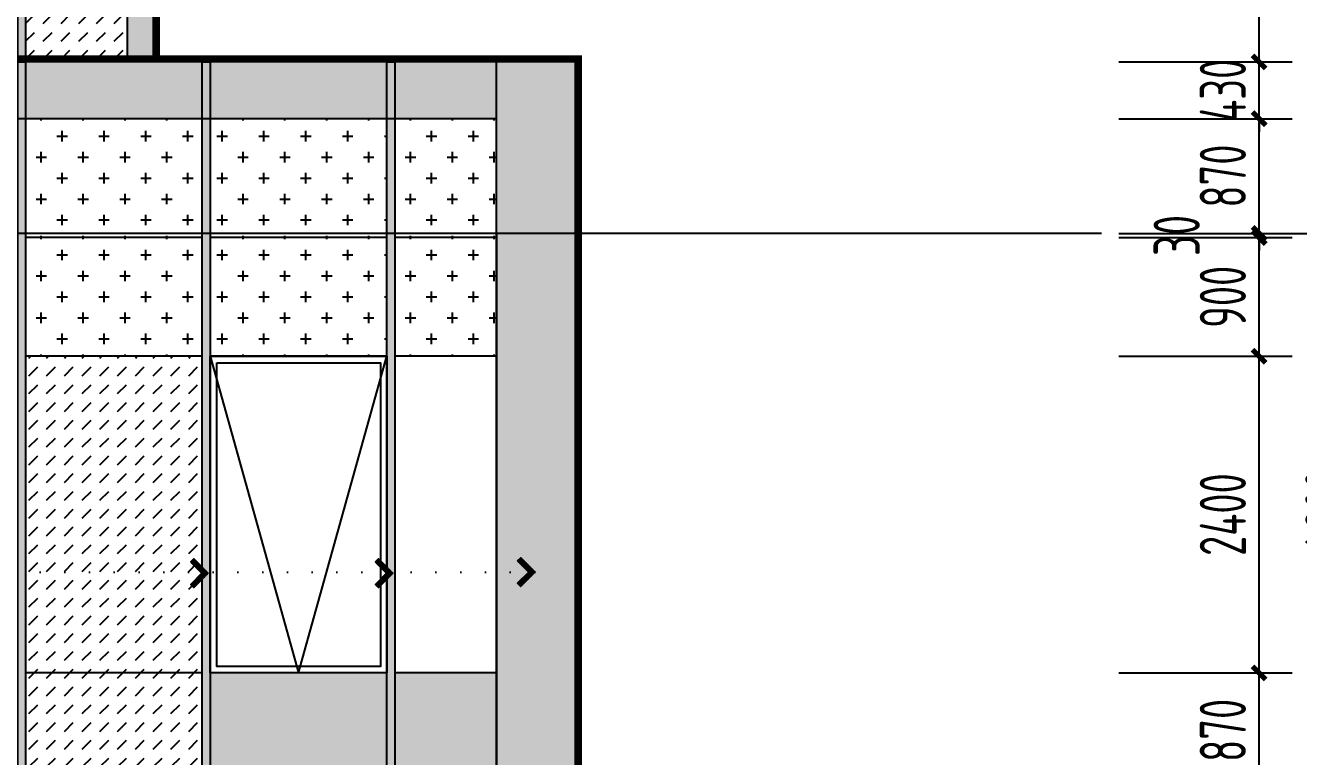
# Model space of a CAD drawing. Extents: x -863035 to 270371, y -8918 to 240488.
# Drawn here: x -337663 to -328011, y 128893 to 134433 of the extents above; entities that cross this region are included whole.
import ezdxf

# ---------------------------------------------------------------- set-up
doc = ezdxf.new("R2010")
doc.units = 0
doc.header["$LTSCALE"] = 1000
doc.header["$MEASUREMENT"] = 0
doc.linetypes.add('109-34 轴网$0$L1$0$$AUDIT_BAD_LTYPE1', pattern=[0])
doc.linetypes.add('DOT2', pattern=[0.125, 0, -0.125])
for name, color, linetype in [('01-标注_尺寸', 124, 'Continuous'), ('01-标注_符号', 200, 'Continuous'), ('01-标注_轴线坐标', 132, 'Continuous'), ('05-填充_156', 156, 'Continuous'), ('05-填充_18', 18, 'Continuous'), ('05-填充_天正', 26, 'Continuous'), ('A-C_窗', 140, 'Continuous'), ('D_铝板', 181, 'Continuous'), ('E-立面', 255, 'Continuous'), ('E-立面轮廓', 241, 'Continuous')]:
    doc.layers.add(name, color=color, linetype=linetype)
doc.layers.add('04-不打印_辅助线', color=165, linetype='Continuous', plot=False)
doc.styles.add('_TCH_DIM_T3', font='ROS1', dxfattribs={"width": 0.75, "bigfont": 'JD'})
doc.styles.add('logo-3', font='', dxfattribs={"width": 0.8})
doc.styles.get('logo-3').set_extended_font_data('SimSun')
doc.dimstyles.new('_TCH_ARCH&&100', dxfattribs={"dimtxt": 350, "dimasz": 100, "dimexe": 250, "dimexo": 300, "dimgap": 100, "dimtad": 1, "dimdec": 0, "dimzin": 0, "dimdsep": 46, "dimtxsty": '_TCH_DIM_T3', "dimblk": 'ARCHTICK', "dimcen": 0.09, "dimclrt": 7, "dimazin": 2, "dimtfac": 1, "dimtdec": 0, "dimtix": 1, "dimtmove": 2, "dimatfit": 3, "dimfxl": 0, "dimtolj": 1, "dimtzin": 0, "dimarcsym": 0})
doc.dimstyles.new('副本 ISO-1', dxfattribs={"dimtxt": 2.5, "dimasz": 1.5, "dimexe": 1.25, "dimexo": 0.625, "dimtad": 1, "dimdec": 0, "dimtxsty": 'logo-3', "dimblk": 'ARCHTICK', "dimcen": 2.5, "dimdle": 1, "dimadec": 0, "dimazin": 0, "dimtfac": 1, "dimtdec": 0, "dimtix": 1, "dimtmove": 0, "dimatfit": 3, "dimldrblk": 'AR', "dimfxl": 0, "dimarcsym": 0})
pattern_1 = [(360, (71616.51, -108130.42), (158.75, 158.75), [79.375, -238.125]), (90, (71656.2, -108170.1), (-158.75, 158.75), [79.375, -238.125])]
pattern_2 = [(360, (71616.51, -107230.42), (158.75, 158.75), [79.375, -238.125]), (90, (71656.2, -107270.1), (-158.75, 158.75), [79.375, -238.125])]

# ---------------------------------------------------------------- blocks, each defined once
blk = doc.blocks.new('_ArchTick')
at = {"color": 0, "linetype": 'ByBlock', "const_width": 0.4}
blk.add_lwpolyline([(-0.5, -0.5), (0.5, 0.5)], dxfattribs=at)
blk = doc.blocks.new('*X7')
at = {"color": 0}
for p, q in [((-1012.3116, 1692.7221), (-1012.3116, 1692.7226)), ((-1012.3115, 1692.7227), (-1012.2838, 1692.7227)), ((-1012.3111, 1692.7217), (-1012.2828, 1692.7217)), ((-1012.3106, 1692.7211), (-1012.3106, 1692.7236)), ((-1012.3105, 1692.7237), (-1012.2848, 1692.7237)), ((-1012.3101, 1692.7207), (-1012.2818, 1692.7207)), ((-1012.3096, 1692.7201), (-1012.3096, 1692.7246)), ((-1012.3095, 1692.7247), (-1012.2858, 1692.7247)), ((-1012.3091, 1692.7197), (-1012.2808, 1692.7197)), ((-1012.3086, 1692.7191), (-1012.3086, 1692.7256)), ((-1012.3085, 1692.7257), (-1012.2868, 1692.7257)), ((-1012.3081, 1692.7187), (-1012.2798, 1692.7187)), ((-1012.3076, 1692.7181), (-1012.3076, 1692.7266)), ((-1012.3075, 1692.7267), (-1012.2878, 1692.7267)), ((-1012.3071, 1692.7177), (-1012.2788, 1692.7177)), ((-1012.3066, 1692.7171), (-1012.3066, 1692.7276)), ((-1012.3065, 1692.7277), (-1012.2888, 1692.7277)), ((-1012.3061, 1692.7167), (-1012.2778, 1692.7167)), ((-1012.3056, 1692.7161), (-1012.3056, 1692.7286)), ((-1012.3055, 1692.7287), (-1012.2898, 1692.7287)), ((-1012.3051, 1692.7157), (-1012.2768, 1692.7157)), ((-1012.3046, 1692.7151), (-1012.3046, 1692.7296)), ((-1012.3045, 1692.7297), (-1012.2908, 1692.7297)), ((-1012.3041, 1692.7147), (-1012.2758, 1692.7147)), ((-1012.3036, 1692.7141), (-1012.3036, 1692.7306)), ((-1012.3035, 1692.7307), (-1012.2918, 1692.7307)), ((-1012.3031, 1692.7137), (-1012.2748, 1692.7137)), ((-1012.3026, 1692.7131), (-1012.3026, 1692.7316)), ((-1012.3025, 1692.7317), (-1012.2928, 1692.7317)), ((-1012.3021, 1692.7127), (-1012.2738, 1692.7127)), ((-1012.3016, 1692.7121), (-1012.3016, 1692.7326)), ((-1012.3015, 1692.7327), (-1012.2938, 1692.7327)), ((-1012.3011, 1692.7117), (-1012.2728, 1692.7117)), ((-1012.3006, 1692.7111), (-1012.3006, 1692.7336)), ((-1012.3005, 1692.7337), (-1012.2948, 1692.7337)), ((-1012.3001, 1692.7107), (-1012.2718, 1692.7107)), ((-1012.2996, 1692.7101), (-1012.2996, 1692.7346)), ((-1012.2995, 1692.7347), (-1012.2958, 1692.7347)), ((-1012.2991, 1692.7097), (-1012.2708, 1692.7097)), ((-1012.2986, 1692.7091), (-1012.2986, 1692.7356)), ((-1012.2985, 1692.7357), (-1012.2968, 1692.7357)), ((-1012.2981, 1692.7087), (-1012.2698, 1692.7087)), ((-1012.2976, 1692.7081), (-1012.2976, 1692.7364)), ((-1012.2971, 1692.7077), (-1012.2688, 1692.7077)), ((-1012.2966, 1692.7071), (-1012.2966, 1692.7354)), ((-1012.2961, 1692.7067), (-1012.2678, 1692.7067)), ((-1012.2956, 1692.7061), (-1012.2956, 1692.7344)), ((-1012.2951, 1692.7057), (-1012.2668, 1692.7057)), ((-1012.2946, 1692.7051), (-1012.2946, 1692.7334)), ((-1012.2941, 1692.7047), (-1012.2658, 1692.7047)), ((-1012.2936, 1692.7041), (-1012.2936, 1692.7324)), ((-1012.2931, 1692.7037), (-1012.2648, 1692.7037)), ((-1012.2926, 1692.7031), (-1012.2926, 1692.7314)), ((-1012.2921, 1692.7027), (-1012.2638, 1692.7027)), ((-1012.2916, 1692.7021), (-1012.2916, 1692.7304)), ((-1012.2911, 1692.7017), (-1012.2628, 1692.7017)), ((-1012.2906, 1692.7011), (-1012.2906, 1692.7294)), ((-1012.2901, 1692.7007), (-1012.2618, 1692.7007)), ((-1012.2896, 1692.7001), (-1012.2896, 1692.7284)), ((-1012.2891, 1692.6997), (-1012.2608, 1692.6997)), ((-1012.2886, 1692.6991), (-1012.2886, 1692.7274)), ((-1012.2881, 1692.6987), (-1012.2598, 1692.6987)), ((-1012.2876, 1692.6981), (-1012.2876, 1692.7264)), ((-1012.2871, 1692.6977), (-1012.2588, 1692.6977)), ((-1012.2866, 1692.6971), (-1012.2866, 1692.7254)), ((-1012.2861, 1692.6967), (-1012.2578, 1692.6967)), ((-1012.2856, 1692.6961), (-1012.2856, 1692.7244)), ((-1012.2851, 1692.6957), (-1012.2568, 1692.6957)), ((-1012.2846, 1692.6951), (-1012.2846, 1692.7234)), ((-1012.2836, 1692.6941), (-1012.2836, 1692.7224)), ((-1012.2826, 1692.6931), (-1012.2826, 1692.7214)), ((-1012.2816, 1692.6921), (-1012.2816, 1692.7204)), ((-1012.2806, 1692.6911), (-1012.2806, 1692.7194)), ((-1012.2796, 1692.6901), (-1012.2796, 1692.7184)), ((-1012.2786, 1692.6891), (-1012.2786, 1692.7174)), ((-1012.2776, 1692.6881), (-1012.2776, 1692.7164)), ((-1012.2766, 1692.6871), (-1012.2766, 1692.7154)), ((-1012.2756, 1692.6861), (-1012.2756, 1692.7144)), ((-1012.2746, 1692.6851), (-1012.2746, 1692.7134)), ((-1012.2736, 1692.6841), (-1012.2736, 1692.7124)), ((-1012.2726, 1692.6831), (-1012.2726, 1692.7114)), ((-1012.2716, 1692.6821), (-1012.2716, 1692.7104)), ((-1012.2706, 1692.6811), (-1012.2706, 1692.7094)), ((-1012.2696, 1692.6801), (-1012.2696, 1692.7084)), ((-1012.2686, 1692.6791), (-1012.2686, 1692.7074)), ((-1012.2676, 1692.6781), (-1012.2676, 1692.7064)), ((-1012.2666, 1692.6771), (-1012.2666, 1692.7054)), ((-1012.2656, 1692.6761), (-1012.2656, 1692.7044)), ((-1012.2646, 1692.6751), (-1012.2646, 1692.7034)), ((-1012.2636, 1692.6741), (-1012.2636, 1692.7024)), ((-1012.2626, 1692.6731), (-1012.2626, 1692.7014)), ((-1012.2616, 1692.6721), (-1012.2616, 1692.7004)), ((-1012.2606, 1692.6711), (-1012.2606, 1692.6994)), ((-1012.2596, 1692.6701), (-1012.2596, 1692.6984)), ((-1012.2586, 1692.6424), (-1012.2586, 1692.6974)), ((-1012.2576, 1692.6434), (-1012.2576, 1692.6964)), ((-1012.2566, 1692.6444), (-1012.2566, 1692.6954)), ((-1012.2936, 1692.6357), (-1012.2653, 1692.6357)), ((-1012.2936, 1692.6074), (-1012.2936, 1692.6357)), ((-1012.2926, 1692.6367), (-1012.2643, 1692.6367)), ((-1012.2926, 1692.6084), (-1012.2926, 1692.6367)), ((-1012.2916, 1692.6377), (-1012.2633, 1692.6377)), ((-1012.2916, 1692.6094), (-1012.2916, 1692.6377)), ((-1012.2906, 1692.6387), (-1012.2623, 1692.6387)), ((-1012.2906, 1692.6104), (-1012.2906, 1692.6387)), ((-1012.2896, 1692.6397), (-1012.2613, 1692.6397)), ((-1012.2896, 1692.6114), (-1012.2896, 1692.6397)), ((-1012.2886, 1692.6407), (-1012.2603, 1692.6407)), ((-1012.2886, 1692.6124), (-1012.2886, 1692.6407)), ((-1012.2876, 1692.6417), (-1012.2593, 1692.6417)), ((-1012.2876, 1692.6134), (-1012.2876, 1692.6417)), ((-1012.2866, 1692.6427), (-1012.2583, 1692.6427)), ((-1012.2866, 1692.6144), (-1012.2866, 1692.6427)), ((-1012.2856, 1692.6437), (-1012.2573, 1692.6437)), ((-1012.2856, 1692.6154), (-1012.2856, 1692.6437)), ((-1012.2846, 1692.6447), (-1012.2563, 1692.6447)), ((-1012.2846, 1692.6164), (-1012.2846, 1692.6447)), ((-1012.2841, 1692.6947), (-1012.2558, 1692.6947)), ((-1012.2836, 1692.6457), (-1012.2553, 1692.6457)), ((-1012.2836, 1692.6174), (-1012.2836, 1692.6457)), ((-1012.2831, 1692.6937), (-1012.2548, 1692.6937)), ((-1012.2826, 1692.6467), (-1012.2543, 1692.6467)), ((-1012.2826, 1692.6184), (-1012.2826, 1692.6467)), ((-1012.2821, 1692.6927), (-1012.2538, 1692.6927)), ((-1012.2816, 1692.6477), (-1012.2533, 1692.6477)), ((-1012.2816, 1692.6194), (-1012.2816, 1692.6477)), ((-1012.2811, 1692.6917), (-1012.2528, 1692.6917)), ((-1012.2806, 1692.6487), (-1012.2523, 1692.6487)), ((-1012.2806, 1692.6204), (-1012.2806, 1692.6487)), ((-1012.2801, 1692.6907), (-1012.2518, 1692.6907)), ((-1012.2796, 1692.6497), (-1012.2513, 1692.6497)), ((-1012.2796, 1692.6214), (-1012.2796, 1692.6497)), ((-1012.2791, 1692.6897), (-1012.2508, 1692.6897)), ((-1012.2786, 1692.6507), (-1012.2503, 1692.6507)), ((-1012.2786, 1692.6224), (-1012.2786, 1692.6507)), ((-1012.2781, 1692.6887), (-1012.2498, 1692.6887)), ((-1012.2776, 1692.6517), (-1012.2493, 1692.6517)), ((-1012.2776, 1692.6234), (-1012.2776, 1692.6517)), ((-1012.2771, 1692.6877), (-1012.2488, 1692.6877)), ((-1012.2766, 1692.6527), (-1012.2483, 1692.6527)), ((-1012.2766, 1692.6244), (-1012.2766, 1692.6527)), ((-1012.2761, 1692.6867), (-1012.2478, 1692.6867)), ((-1012.2756, 1692.6537), (-1012.2473, 1692.6537)), ((-1012.2756, 1692.6254), (-1012.2756, 1692.6537)), ((-1012.2751, 1692.6857), (-1012.2468, 1692.6857)), ((-1012.2746, 1692.6547), (-1012.2463, 1692.6547)), ((-1012.2746, 1692.6264), (-1012.2746, 1692.6547)), ((-1012.2741, 1692.6847), (-1012.2458, 1692.6847)), ((-1012.2736, 1692.6557), (-1012.2453, 1692.6557)), ((-1012.2736, 1692.6274), (-1012.2736, 1692.6557)), ((-1012.2731, 1692.6837), (-1012.2448, 1692.6837)), ((-1012.2726, 1692.6567), (-1012.2443, 1692.6567)), ((-1012.2726, 1692.6284), (-1012.2726, 1692.6567)), ((-1012.2721, 1692.6827), (-1012.2438, 1692.6827)), ((-1012.2716, 1692.6577), (-1012.2433, 1692.6577)), ((-1012.2716, 1692.6294), (-1012.2716, 1692.6577)), ((-1012.2711, 1692.6817), (-1012.2428, 1692.6817)), ((-1012.2706, 1692.6587), (-1012.2423, 1692.6587)), ((-1012.2706, 1692.6304), (-1012.2706, 1692.6587)), ((-1012.2701, 1692.6807), (-1012.2418, 1692.6807)), ((-1012.2696, 1692.6597), (-1012.2413, 1692.6597)), ((-1012.2696, 1692.6314), (-1012.2696, 1692.6597)), ((-1012.2691, 1692.6797), (-1012.2408, 1692.6797)), ((-1012.2686, 1692.6607), (-1012.2403, 1692.6607)), ((-1012.2686, 1692.6324), (-1012.2686, 1692.6607)), ((-1012.2681, 1692.6787), (-1012.2398, 1692.6787)), ((-1012.2676, 1692.6617), (-1012.2393, 1692.6617)), ((-1012.2676, 1692.6334), (-1012.2676, 1692.6617)), ((-1012.2671, 1692.6777), (-1012.2388, 1692.6777)), ((-1012.2666, 1692.6627), (-1012.2383, 1692.6627)), ((-1012.2666, 1692.6344), (-1012.2666, 1692.6627)), ((-1012.2661, 1692.6767), (-1012.2378, 1692.6767)), ((-1012.2656, 1692.6637), (-1012.2373, 1692.6637)), ((-1012.2656, 1692.6354), (-1012.2656, 1692.6637)), ((-1012.2651, 1692.6757), (-1012.2368, 1692.6757)), ((-1012.2646, 1692.6647), (-1012.2363, 1692.6647)), ((-1012.2646, 1692.6364), (-1012.2646, 1692.6647)), ((-1012.2641, 1692.6747), (-1012.2358, 1692.6747)), ((-1012.2636, 1692.6657), (-1012.2353, 1692.6657)), ((-1012.2636, 1692.6374), (-1012.2636, 1692.6657)), ((-1012.2631, 1692.6737), (-1012.2348, 1692.6737)), ((-1012.2626, 1692.6667), (-1012.2343, 1692.6667)), ((-1012.2626, 1692.6384), (-1012.2626, 1692.6667)), ((-1012.2621, 1692.6727), (-1012.2338, 1692.6727)), ((-1012.2616, 1692.6677), (-1012.2333, 1692.6677)), ((-1012.2616, 1692.6394), (-1012.2616, 1692.6677)), ((-1012.2611, 1692.6717), (-1012.2328, 1692.6717)), ((-1012.2606, 1692.6687), (-1012.2323, 1692.6687)), ((-1012.2606, 1692.6404), (-1012.2606, 1692.6687)), ((-1012.2601, 1692.6707), (-1012.2318, 1692.6707)), ((-1012.2596, 1692.6697), (-1012.2313, 1692.6697)), ((-1012.2596, 1692.6414), (-1012.2596, 1692.6697)), ((-1012.2556, 1692.6454), (-1012.2556, 1692.6944)), ((-1012.2546, 1692.6464), (-1012.2546, 1692.6934)), ((-1012.2536, 1692.6474), (-1012.2536, 1692.6924)), ((-1012.2526, 1692.6484), (-1012.2526, 1692.6914)), ((-1012.2516, 1692.6494), (-1012.2516, 1692.6904)), ((-1012.2506, 1692.6504), (-1012.2506, 1692.6894)), ((-1012.2496, 1692.6514), (-1012.2496, 1692.6884)), ((-1012.2486, 1692.6524), (-1012.2486, 1692.6874)), ((-1012.2476, 1692.6534), (-1012.2476, 1692.6864)), ((-1012.2466, 1692.6544), (-1012.2466, 1692.6854)), ((-1012.2456, 1692.6554), (-1012.2456, 1692.6844)), ((-1012.2446, 1692.6564), (-1012.2446, 1692.6834)), ((-1012.2436, 1692.6574), (-1012.2436, 1692.6824)), ((-1012.2426, 1692.6584), (-1012.2426, 1692.6814)), ((-1012.2416, 1692.6594), (-1012.2416, 1692.6804)), ((-1012.2406, 1692.6604), (-1012.2406, 1692.6794)), ((-1012.2396, 1692.6614), (-1012.2396, 1692.6784)), ((-1012.2386, 1692.6624), (-1012.2386, 1692.6774)), ((-1012.2376, 1692.6634), (-1012.2376, 1692.6764)), ((-1012.2366, 1692.6644), (-1012.2366, 1692.6754)), ((-1012.2356, 1692.6654), (-1012.2356, 1692.6744)), ((-1012.2346, 1692.6664), (-1012.2346, 1692.6734)), ((-1012.2336, 1692.6674), (-1012.2336, 1692.6724)), ((-1012.2326, 1692.6684), (-1012.2326, 1692.6714)), ((-1012.2316, 1692.6694), (-1012.2316, 1692.6704)), ((-1012.3116, 1692.6177), (-1012.2833, 1692.6177)), ((-1012.3116, 1692.6172), (-1012.3116, 1692.6177)), ((-1012.3111, 1692.6167), (-1012.2843, 1692.6167)), ((-1012.3106, 1692.6187), (-1012.2823, 1692.6187)), ((-1012.3106, 1692.6162), (-1012.3106, 1692.6187)), ((-1012.3101, 1692.6157), (-1012.2853, 1692.6157)), ((-1012.3096, 1692.6197), (-1012.2813, 1692.6197)), ((-1012.3096, 1692.6152), (-1012.3096, 1692.6197)), ((-1012.3091, 1692.6147), (-1012.2863, 1692.6147)), ((-1012.3086, 1692.6207), (-1012.2803, 1692.6207)), ((-1012.3086, 1692.6142), (-1012.3086, 1692.6207)), ((-1012.3081, 1692.6137), (-1012.2873, 1692.6137)), ((-1012.3076, 1692.6217), (-1012.2793, 1692.6217)), ((-1012.3076, 1692.6132), (-1012.3076, 1692.6217)), ((-1012.3071, 1692.6127), (-1012.2883, 1692.6127)), ((-1012.3066, 1692.6227), (-1012.2783, 1692.6227)), ((-1012.3066, 1692.6122), (-1012.3066, 1692.6227)), ((-1012.3061, 1692.6117), (-1012.2893, 1692.6117)), ((-1012.3056, 1692.6237), (-1012.2773, 1692.6237)), ((-1012.3056, 1692.6112), (-1012.3056, 1692.6237)), ((-1012.3051, 1692.6107), (-1012.2903, 1692.6107)), ((-1012.3046, 1692.6247), (-1012.2763, 1692.6247)), ((-1012.3046, 1692.6102), (-1012.3046, 1692.6247)), ((-1012.3041, 1692.6097), (-1012.2913, 1692.6097)), ((-1012.3036, 1692.6257), (-1012.2753, 1692.6257)), ((-1012.3036, 1692.6092), (-1012.3036, 1692.6257)), ((-1012.3031, 1692.6087), (-1012.2923, 1692.6087)), ((-1012.3026, 1692.6267), (-1012.2743, 1692.6267)), ((-1012.3026, 1692.6082), (-1012.3026, 1692.6267)), ((-1012.3021, 1692.6077), (-1012.2933, 1692.6077)), ((-1012.3016, 1692.6277), (-1012.2733, 1692.6277)), ((-1012.3016, 1692.6072), (-1012.3016, 1692.6277)), ((-1012.3011, 1692.6067), (-1012.2943, 1692.6067)), ((-1012.3006, 1692.6287), (-1012.2723, 1692.6287)), ((-1012.3006, 1692.6062), (-1012.3006, 1692.6287)), ((-1012.3001, 1692.6057), (-1012.2953, 1692.6057)), ((-1012.2996, 1692.6297), (-1012.2713, 1692.6297)), ((-1012.2996, 1692.6052), (-1012.2996, 1692.6297)), ((-1012.2991, 1692.6047), (-1012.2963, 1692.6047)), ((-1012.2986, 1692.6307), (-1012.2703, 1692.6307)), ((-1012.2986, 1692.6042), (-1012.2986, 1692.6307)), ((-1012.2981, 1692.6037), (-1012.2973, 1692.6037)), ((-1012.2976, 1692.6317), (-1012.2693, 1692.6317)), ((-1012.2976, 1692.6034), (-1012.2976, 1692.6317)), ((-1012.2966, 1692.6327), (-1012.2683, 1692.6327)), ((-1012.2966, 1692.6044), (-1012.2966, 1692.6327)), ((-1012.2956, 1692.6337), (-1012.2673, 1692.6337)), ((-1012.2956, 1692.6054), (-1012.2956, 1692.6337)), ((-1012.2946, 1692.6347), (-1012.2663, 1692.6347)), ((-1012.2946, 1692.6064), (-1012.2946, 1692.6347))]:
    blk.add_line(p, q, dxfattribs=at)
blk = doc.blocks.new('A-ARROW')
blk.add_lwpolyline([(0.0808, 0.0525), (0.0666, 0.0666), (0, 0), (0.0666, -0.0666), (0.0808, -0.0525), (0.0283, 0)], close=True)
at = {"rotation": 180}
blk.add_blockref('*X7', (-1012.2311, 1692.6699), dxfattribs=at)
blk = doc.blocks.new('AR')
at = {"xscale": -21.59999999986031, "yscale": 21.59999999999127, "zscale": 21.6, "rotation": 359.9999997162888}
blk.add_blockref('A-ARROW', (0, 0), dxfattribs=at)
blk = doc.blocks.new('A$C2DDF4F07')
at = {"layer": 'A-C_窗'}
for points in [[(0, 2400), (1340, 2400), (1340, 0), (0, 0)], [(50, 2350), (1290, 2350), (1290, 50), (50, 50)]]:
    blk.add_lwpolyline(points, close=True, dxfattribs=at)
blk.add_lwpolyline([(0, 2400), (670, 0), (1340, 2400)], dxfattribs=at)
blk = doc.blocks.new('*U26')
at = {"layer": '05-填充_18'}
h = blk.add_hatch(color=256, dxfattribs=at)
h.dxf.hatch_style = 1
h.paths.add_polyline_path([(60, -4390), (0, -4390), (0, 310), (60, 310)])
blk.add_lwpolyline([(60, -4390), (0, -4390), (0, 310), (60, 310)], close=True)
blk = doc.blocks.new('*U25')
at = {"layer": '05-填充_18'}
h = blk.add_hatch(color=256, dxfattribs=at)
h.dxf.hatch_style = 1
h.paths.add_polyline_path([(60, -10350), (0, -10350), (0, 310), (60, 310)])
blk.add_lwpolyline([(60, -10350), (0, -10350), (0, 310), (60, 310)], close=True)
blk = doc.blocks.new('*D2259')
at = {"layer": '01-标注_轴线坐标', "color": 0, "lineweight": -2, "transparency": 16777216}
for p, q in [((67943.4, -6618.3), (69256.3, -6618.3)), ((69006.3, -10818.3), (69006.3, -6618.3)), ((67943.4, -10818.3), (69256.3, -10818.3))]:
    blk.add_line(p, q, dxfattribs=at)
at = {"layer": 'Defpoints', "color": 0, "transparency": 16777216}
for p in [(67643.4, -6618.3), (69006.3, -6618.3), (67643.4, -10818.3)]:
    blk.add_point(p, dxfattribs=at)
at = {"layer": '01-标注_轴线坐标', "color": 0, "lineweight": -2, "transparency": 16777216, "xscale": 100, "yscale": 100, "zscale": 100}
for p, rotation in [((69006.3, -6618.3), 90), ((69006.3, -10818.3), 270)]:
    blk.add_blockref('_ArchTick', p, dxfattribs=dict(at, rotation=rotation))
at = {"layer": '01-标注_轴线坐标', "color": 7, "transparency": 16777216, "insert": (68731.3, -8718.3), "char_height": 350, "attachment_point": 5, "rotation": 90, "style": '_TCH_DIM_T3'}
blk.add_mtext('\\A1;4200', dxfattribs=at)
blk = doc.blocks.new('*D2260')
at = {"layer": '01-标注_轴线坐标', "color": 0, "lineweight": -2, "transparency": 16777216}
for p, q in [((67943.4, -10818.3), (69256.3, -10818.3)), ((69006.3, -15018.3), (69006.3, -10818.3)), ((67943.4, -15018.3), (69256.3, -15018.3))]:
    blk.add_line(p, q, dxfattribs=at)
at = {"layer": 'Defpoints', "color": 0, "transparency": 16777216}
for p in [(67643.4, -10818.3), (69006.3, -10818.3), (67643.4, -15018.3)]:
    blk.add_point(p, dxfattribs=at)
at = {"layer": '01-标注_轴线坐标', "color": 0, "lineweight": -2, "transparency": 16777216, "xscale": 100, "yscale": 100, "zscale": 100}
for p, rotation in [((69006.3, -10818.3), 90), ((69006.3, -15018.3), 270)]:
    blk.add_blockref('_ArchTick', p, dxfattribs=dict(at, rotation=rotation))
at = {"layer": '01-标注_轴线坐标', "color": 7, "transparency": 16777216, "insert": (68731.3, -12918.3), "char_height": 350, "attachment_point": 5, "rotation": 90, "style": '_TCH_DIM_T3'}
blk.add_mtext('\\A1;4200', dxfattribs=at)
blk = doc.blocks.new('*D2291')
at = {"layer": '01-标注_尺寸', "color": 0, "lineweight": -2, "transparency": 16777216}
for p, q in [((67143.4, -7548.3), (68456.3, -7548.3)), ((68206.3, -9518.3), (68206.3, -7548.3)), ((67143.4, -9518.3), (68456.3, -9518.3))]:
    blk.add_line(p, q, dxfattribs=at)
at = {"layer": 'Defpoints', "color": 0, "transparency": 16777216}
for p in [(66843.4, -7548.3), (68206.3, -7548.3), (66843.4, -9518.3)]:
    blk.add_point(p, dxfattribs=at)
at = {"layer": '01-标注_尺寸', "color": 0, "lineweight": -2, "transparency": 16777216, "xscale": 100, "yscale": 100, "zscale": 100}
for p, rotation in [((68206.3, -7548.3), 90), ((68206.3, -9518.3), 270)]:
    blk.add_blockref('_ArchTick', p, dxfattribs=dict(at, rotation=rotation))
at = {"layer": '01-标注_尺寸', "color": 7, "transparency": 16777216, "insert": (67931.3, -8533.3), "char_height": 350, "attachment_point": 5, "rotation": 90, "style": '_TCH_DIM_T3'}
blk.add_mtext('\\A1;1970', dxfattribs=at)
blk = doc.blocks.new('*D2292')
at = {"layer": '01-标注_尺寸', "color": 0, "lineweight": -2, "transparency": 16777216}
for p, q in [((68206.3, -9518.3), (68206.3, -9418.3)), ((67143.4, -9518.3), (68456.3, -9518.3)), ((68206.3, -9948.3), (68206.3, -9518.3)), ((67143.4, -9948.3), (68456.3, -9948.3)), ((68206.3, -9948.3), (68206.3, -10048.3))]:
    blk.add_line(p, q, dxfattribs=at)
at = {"layer": 'Defpoints', "color": 0, "transparency": 16777216}
for p in [(66843.4, -9518.3), (68206.3, -9518.3), (66843.4, -9948.3)]:
    blk.add_point(p, dxfattribs=at)
at = {"layer": '01-标注_尺寸', "color": 0, "lineweight": -2, "transparency": 16777216, "xscale": 100, "yscale": 100, "zscale": 100}
for p, rotation in [((68206.3, -9518.3), 270), ((68206.3, -9948.3), 90)]:
    blk.add_blockref('_ArchTick', p, dxfattribs=dict(at, rotation=rotation))
at = {"layer": '01-标注_尺寸', "color": 7, "transparency": 16777216, "insert": (67931.3, -9733.3), "char_height": 350, "attachment_point": 5, "rotation": 90, "style": '_TCH_DIM_T3'}
blk.add_mtext('\\A1;430', dxfattribs=at)
blk = doc.blocks.new('*D2293')
at = {"layer": '01-标注_尺寸', "color": 0, "lineweight": -2, "transparency": 16777216}
for p, q in [((67143.4, -9948.3), (68456.3, -9948.3)), ((68206.3, -10818.3), (68206.3, -9948.3)), ((67143.4, -10818.3), (68456.3, -10818.3))]:
    blk.add_line(p, q, dxfattribs=at)
at = {"layer": 'Defpoints', "color": 0, "transparency": 16777216}
for p in [(66843.4, -9948.3), (68206.3, -9948.3), (66843.4, -10818.3)]:
    blk.add_point(p, dxfattribs=at)
at = {"layer": '01-标注_尺寸', "color": 0, "lineweight": -2, "transparency": 16777216, "xscale": 100, "yscale": 100, "zscale": 100}
for p, rotation in [((68206.3, -9948.3), 90), ((68206.3, -10818.3), 270)]:
    blk.add_blockref('_ArchTick', p, dxfattribs=dict(at, rotation=rotation))
at = {"layer": '01-标注_尺寸', "color": 7, "transparency": 16777216, "insert": (67931.3, -10383.3), "char_height": 350, "attachment_point": 5, "rotation": 90, "style": '_TCH_DIM_T3'}
blk.add_mtext('\\A1;870', dxfattribs=at)
blk = doc.blocks.new('*D2294')
at = {"layer": '01-标注_尺寸', "color": 0, "lineweight": -2, "transparency": 16777216}
for p, q in [((68206.3, -10818.3), (68206.3, -10718.3)), ((67143.4, -10818.3), (68456.3, -10818.3)), ((67143.4, -10848.3), (68456.3, -10848.3)), ((68206.3, -10848.3), (68206.3, -10818.3)), ((68206.3, -10848.3), (68206.3, -10948.3))]:
    blk.add_line(p, q, dxfattribs=at)
at = {"layer": 'Defpoints', "color": 0, "transparency": 16777216}
for p in [(66843.4, -10818.3), (66843.4, -10848.3), (68206.3, -10818.3)]:
    blk.add_point(p, dxfattribs=at)
at = {"layer": '01-标注_尺寸', "color": 0, "lineweight": -2, "transparency": 16777216, "xscale": 100, "yscale": 100, "zscale": 100}
for p, rotation in [((68206.3, -10818.3), 270), ((68206.3, -10848.3), 90)]:
    blk.add_blockref('_ArchTick', p, dxfattribs=dict(at, rotation=rotation))
at = {"layer": '01-标注_尺寸', "color": 7, "transparency": 16777216, "insert": (67581.3, -10833.3), "char_height": 350, "attachment_point": 5, "rotation": 90, "style": '_TCH_DIM_T3'}
blk.add_mtext('\\A1;30', dxfattribs=at)
blk = doc.blocks.new('*D2295')
at = {"layer": '01-标注_尺寸', "color": 0, "lineweight": -2, "transparency": 16777216}
for p, q in [((67143.4, -10848.3), (68456.3, -10848.3)), ((68206.3, -11748.3), (68206.3, -10848.3)), ((67143.4, -11748.3), (68456.3, -11748.3))]:
    blk.add_line(p, q, dxfattribs=at)
at = {"layer": 'Defpoints', "color": 0, "transparency": 16777216}
for p in [(66843.4, -10848.3), (68206.3, -10848.3), (66843.4, -11748.3)]:
    blk.add_point(p, dxfattribs=at)
at = {"layer": '01-标注_尺寸', "color": 0, "lineweight": -2, "transparency": 16777216, "xscale": 100, "yscale": 100, "zscale": 100}
for p, rotation in [((68206.3, -10848.3), 90), ((68206.3, -11748.3), 270)]:
    blk.add_blockref('_ArchTick', p, dxfattribs=dict(at, rotation=rotation))
at = {"layer": '01-标注_尺寸', "color": 7, "transparency": 16777216, "insert": (67931.3, -11298.3), "char_height": 350, "attachment_point": 5, "rotation": 90, "style": '_TCH_DIM_T3'}
blk.add_mtext('\\A1;900', dxfattribs=at)
blk = doc.blocks.new('*D2296')
at = {"layer": '01-标注_尺寸', "color": 0, "lineweight": -2, "transparency": 16777216}
for p, q in [((67143.4, -11748.3), (68456.3, -11748.3)), ((68206.3, -14148.3), (68206.3, -11748.3)), ((67143.4, -14148.3), (68456.3, -14148.3))]:
    blk.add_line(p, q, dxfattribs=at)
at = {"layer": 'Defpoints', "color": 0, "transparency": 16777216}
for p in [(66843.4, -11748.3), (68206.3, -11748.3), (66843.4, -14148.3)]:
    blk.add_point(p, dxfattribs=at)
at = {"layer": '01-标注_尺寸', "color": 0, "lineweight": -2, "transparency": 16777216, "xscale": 100, "yscale": 100, "zscale": 100}
for p, rotation in [((68206.3, -11748.3), 90), ((68206.3, -14148.3), 270)]:
    blk.add_blockref('_ArchTick', p, dxfattribs=dict(at, rotation=rotation))
at = {"layer": '01-标注_尺寸', "color": 7, "transparency": 16777216, "insert": (67931.3, -12948.3), "char_height": 350, "attachment_point": 5, "rotation": 90, "style": '_TCH_DIM_T3'}
blk.add_mtext('\\A1;2400', dxfattribs=at)
blk = doc.blocks.new('*D2297')
at = {"layer": '01-标注_尺寸', "color": 0, "lineweight": -2, "transparency": 16777216}
for p, q in [((67143.4, -14148.3), (68456.3, -14148.3)), ((68206.3, -15018.3), (68206.3, -14148.3)), ((67143.4, -15018.3), (68456.3, -15018.3))]:
    blk.add_line(p, q, dxfattribs=at)
at = {"layer": 'Defpoints', "color": 0, "transparency": 16777216}
for p in [(66843.4, -14148.3), (68206.3, -14148.3), (66843.4, -15018.3)]:
    blk.add_point(p, dxfattribs=at)
at = {"layer": '01-标注_尺寸', "color": 0, "lineweight": -2, "transparency": 16777216, "xscale": 100, "yscale": 100, "zscale": 100}
for p, rotation in [((68206.3, -14148.3), 90), ((68206.3, -15018.3), 270)]:
    blk.add_blockref('_ArchTick', p, dxfattribs=dict(at, rotation=rotation))
at = {"layer": '01-标注_尺寸', "color": 7, "transparency": 16777216, "insert": (67931.3, -14583.3), "char_height": 350, "attachment_point": 5, "rotation": 90, "style": '_TCH_DIM_T3'}
blk.add_mtext('\\A1;870', dxfattribs=at)
blk = doc.blocks.new('lghjuytd')
at = {"layer": '05-填充_156'}
h = blk.add_hatch(dxfattribs=at)
h.set_pattern_fill('DASH', color=256, scale=100, angle=225)
h.set_pattern_definition([(45, (24016.51, -112330.42), (4e-14, 134.70384), [95.25, -95.25])])
h.paths.add_polyline_path([(58853.5, -9518.3), (59623.5, -9518.3), (59623.5, -7548.3), (58853.5, -7548.3)])
h = blk.add_hatch(dxfattribs=at)
h.set_pattern_fill('CROSS', color=136, scale=100, angle=180)
h.set_pattern_definition([(360, (68816.51, -107230.42), (158.75, 158.75), [79.375, -238.125]), (90, (68856.2, -107270.1), (-158.75, 158.75), [79.375, -238.125])])
h.paths.add_polyline_path([(60193.5, -9948.3), (58853.5, -9948.3), (58853.5, -10848.3), (60193.5, -10848.3)])
h = blk.add_hatch(dxfattribs=at)
h.set_pattern_fill('CROSS', color=136, scale=100, angle=180)
h.set_pattern_definition(pattern_2)
h.paths.add_polyline_path([(61593.5, -9948.3), (60253.5, -9948.3), (60253.5, -10848.3), (61593.5, -10848.3)])
h = blk.add_hatch(dxfattribs=at)
h.set_pattern_fill('CROSS', color=136, scale=100, angle=180)
h.set_pattern_definition(pattern_2)
h.paths.add_polyline_path([(62423.5, -9948.3), (61653.5, -9948.3), (61653.5, -10848.3), (62423.5, -10848.3)])
h = blk.add_hatch(dxfattribs=at)
h.set_pattern_fill('CROSS', color=136, scale=100, angle=180)
h.set_pattern_definition([(360, (68816.51, -108130.42), (158.75, 158.75), [79.375, -238.125]), (90, (68856.2, -108170.1), (-158.75, 158.75), [79.375, -238.125])])
h.paths.add_polyline_path([(60193.5, -10848.3), (58853.5, -10848.3), (58853.5, -11748.3), (60193.5, -11748.3)])
h = blk.add_hatch(dxfattribs=at)
h.set_pattern_fill('CROSS', color=136, scale=100, angle=180)
h.set_pattern_definition(pattern_1)
h.paths.add_polyline_path([(61593.5, -10848.3), (60253.5, -10848.3), (60253.5, -11748.3), (61593.5, -11748.3)])
h = blk.add_hatch(dxfattribs=at)
h.set_pattern_fill('CROSS', color=136, scale=100, angle=180)
h.set_pattern_definition(pattern_1)
h.paths.add_polyline_path([(62423.5, -10848.3), (61653.5, -10848.3), (61653.5, -11748.3), (62423.5, -11748.3)])
h = blk.add_hatch(dxfattribs=at)
h.set_pattern_fill('DASH', color=256, scale=100, angle=225)
h.set_pattern_definition([(45, (67416.51, -108130.42), (4e-14, 134.70384), [95.25, -95.25])])
h.paths.add_polyline_path([(60193.5, -11748.3), (58853.5, -11748.3), (58853.5, -15048.3), (60193.5, -15048.3)])
at = {"layer": '05-填充_18'}
h = blk.add_hatch(color=256, dxfattribs=at)
h.dxf.hatch_style = 1
h.paths.add_polyline_path([(59823.5, -4818.3), (59623.5, -4818.3), (59623.5, -9518.3), (59823.5, -9518.3)])
h = blk.add_hatch(color=256, dxfattribs=at)
h.dxf.hatch_style = 1
h.paths.add_polyline_path([(62423.5, -9518.3), (49623.5, -9518.3), (49623.5, -9948.3), (62423.5, -9948.3)])
h = blk.add_hatch(color=256, dxfattribs=at)
h.dxf.hatch_style = 1
h.paths.add_polyline_path([(63023.5, -9518.3), (62423.5, -9518.3), (62423.5, -20178.3), (63023.5, -20178.3)])
at = {"layer": '05-填充_天正'}
h = blk.add_hatch(dxfattribs=at)
h.set_pattern_fill('AR-CONC', color=256, scale=200)
h.set_pattern_definition([(50, (309911.65, -171174.53), (364.36934, -31.87817), [38.1, -419.1]), (355, (309911.65, -171174.53), (-70.48565, 382.1133), [30.48, -335.28]), (100.451, (309942, -171177.2), (293.885, 350.23338), [32.38, -356.18]), (46.1842, (309911.65, -171072.93), (542.1581, -84.08466), [57.15, -628.65]), (96.6356, (309956.8, -171079.94), (474.8085, 494.8511), [48.57, -534.27]), (351.184, (309911.65, -171072.93), (474.8092, 494.8502), [45.72, -502.92]), (21, (309962.45, -171098.33), (303.22976, -204.53104), [38.1, -419.1]), (326, (309962.45, -171098.33), (123.60406, 368.37593), [30.48, -335.28]), (71.4514, (309987.7, -171115.38), (426.83298, 163.8457), [32.38, -356.18]), (37.5, (309911.65, -171174.53), (6.177207, 169.11008), [0, -331.216, 0, -340.36, 0, -336.55]), (7.5, (309911.65, -171174.53), (133.639325, 200.36115), [0, -194.056, 0, -323.596, 0, -128.27]), (327.5, (309798.36, -171174.53), (271.18119, -11.45749), [0, -127, 0, -396.24, 0, -525.78]), (317.5, (309747.56, -171174.53), (296.25836, 50.85298), [0, -165.1, 0, -263.144, 0, -373.38])])
h.paths.add_polyline_path([(61653.5, -14148.3), (62423.5, -14148.3), (62423.5, -15048.3), (61653.5, -15048.3)])
h.paths.add_polyline_path([(60253.5, -15048.3), (61593.5, -15048.3), (61593.5, -14148.3), (60253.5, -14148.3)])
h.paths.add_polyline_path([(56053.5, -14148.3), (57393.5, -14148.3), (57393.5, -15048.3), (56053.5, -15048.3)])
h.paths.add_polyline_path([(54653.5, -15048.3), (55993.5, -15048.3), (55993.5, -14148.3), (54653.5, -14148.3)])
h.paths.add_polyline_path([(53253.5, -14148.3), (54593.5, -14148.3), (54593.5, -15048.3), (53253.5, -15048.3)])
h.paths.add_polyline_path([(51853.5, -15048.3), (53193.5, -15048.3), (53193.5, -14148.3), (51853.5, -14148.3)])
h.paths.add_polyline_path([(47653.5, -15048.3), (48993.5, -15048.3), (48993.5, -14148.3), (47653.5, -14148.3)])
h.paths.add_polyline_path([(46253.5, -14148.3), (47593.5, -14148.3), (47593.5, -15048.3), (46253.5, -15048.3)])
h.paths.add_polyline_path([(44853.5, -15048.3), (46193.5, -15048.3), (46193.5, -14148.3), (44853.5, -14148.3)])
h.paths.add_polyline_path([(44223.5, -14148.3), (44793.5, -14148.3), (44793.5, -15048.3), (44223.5, -15048.3)])
h.paths.add_polyline_path([(43453.5, -15048.3), (44223.5, -15048.3), (44223.5, -14148.3), (43453.5, -14148.3)])
h.paths.add_polyline_path([(39253.5, -15048.3), (40593.5, -15048.3), (40593.5, -14148.3), (39253.5, -14148.3)])
h.paths.add_polyline_path([(37853.5, -15048.3), (39193.5, -15048.3), (39193.5, -14148.3), (37853.5, -14148.3)])
h.paths.add_polyline_path([(37423.5, -15048.3), (37793.5, -15048.3), (37793.5, -14148.3), (37423.5, -14148.3)])
h.paths.add_polyline_path([(36453.5, -14148.3), (37223.5, -14148.3), (37223.5, -15048.3), (36453.5, -15048.3)])
h.paths.add_polyline_path([(35053.5, -15048.3), (36393.5, -15048.3), (36393.5, -14148.3), (35053.5, -14148.3)])
h.paths.add_polyline_path([(30853.5, -14148.3), (32193.5, -14148.3), (32193.5, -15048.3), (30853.5, -15048.3)])
h.paths.add_polyline_path([(29453.5, -15048.3), (30793.5, -15048.3), (30793.5, -14148.3), (29453.5, -14148.3)])
h.paths.add_polyline_path([(28053.5, -15048.3), (29393.5, -15048.3), (29393.5, -14148.3), (28053.5, -14148.3)])
h.paths.add_polyline_path([(26653.5, -15048.3), (27993.5, -15048.3), (27993.5, -14148.3), (26653.5, -14148.3)])
h.paths.add_polyline_path([(22453.5, -15048.3), (23793.5, -15048.3), (23793.5, -14148.3), (22453.5, -14148.3)])
h.paths.add_polyline_path([(21053.5, -15048.3), (22393.5, -15048.3), (22393.5, -14148.3), (21053.5, -14148.3)])
h.paths.add_polyline_path([(19653.5, -14148.3), (20993.5, -14148.3), (20993.5, -15048.3), (19653.5, -15048.3)])
h.paths.add_polyline_path([(18253.5, -15048.3), (19593.5, -15048.3), (19593.5, -14148.3), (18253.5, -14148.3)])
h.paths.add_polyline_path([(14053.5, -15048.3), (15393.5, -15048.3), (15393.5, -14148.3), (14053.5, -14148.3)])
h.paths.add_polyline_path([(12653.5, -15048.3), (13993.5, -15048.3), (13993.5, -14148.3), (12653.5, -14148.3)])
h.paths.add_polyline_path([(11823.5, -15048.3), (12593.5, -15048.3), (12593.5, -14148.3), (11823.5, -14148.3)])
at = {"layer": '04-不打印_辅助线'}
blk.add_lwpolyline([(67010, -10818.3), (7385.4, -10818.3)], dxfattribs=at)
at = {"layer": 'A-C_窗'}
for points in [[(60193.5, -10848.3), (58853.5, -10848.3)], [(61593.5, -10848.3), (60253.5, -10848.3)], [(62423.5, -10848.3), (61653.5, -10848.3)], [(60193.5, -11748.3), (58853.5, -11748.3)], [(61593.5, -11748.3), (60253.5, -11748.3)], [(62423.5, -11748.3), (61653.5, -11748.3)], [(60193.5, -14148.3), (58853.5, -14148.3)], [(61593.5, -14148.3), (60253.5, -14148.3)], [(62423.5, -14148.3), (61653.5, -14148.3)]]:
    blk.add_lwpolyline(points, dxfattribs=at)
at = {"layer": 'E-立面', "linetype": '109-34 轴网$0$L1$0$$AUDIT_BAD_LTYPE1'}
for p, q in [((59623.5, -4818.3), (59623.5, -9518.3)), ((62423.5, -10818.3), (62423.5, -20178.3))]:
    blk.add_line(p, q, dxfattribs=at)
for points in [[(59823.5, -9518.3), (59823.5, -4818.3), (44223.5, -4818.3)], [(62423.5, -20178.3), (62423.5, -9518.3)], [(62423.5, -9948.3), (49623.5, -9948.3)]]:
    blk.add_lwpolyline(points, dxfattribs=at)
blk.add_lwpolyline([(49423.5, -20178.3), (63023.5, -20178.3), (63023.5, -9518.3), (49423.5, -9518.3)], close=True, dxfattribs=at)
at = {"layer": 'E-立面轮廓', "const_width": 50}
blk.add_lwpolyline([(59848.5, -9518.3), (59848.5, -4793.3), (44223.5, -4793.3)], dxfattribs=at)
blk.add_lwpolyline([(49398.5, -20203.3), (63048.5, -20203.3), (63048.5, -9493.3), (49398.5, -9493.3)], close=True, dxfattribs=at)
at = {"layer": '01-标注_符号', "color": 51, "linetype": 'DOT2', "ltscale": 1.5, "xscale": 75, "yscale": 75, "zscale": 75}
for p in [(60236.2, -13392.4), (61636.7, -13392.4)]:
    blk.add_blockref('AR', p, dxfattribs=at)
at = {"layer": 'A-C_窗'}
blk.add_blockref('A$C2DDF4F07', (60253.5, -14148.3), dxfattribs=at)
at = {"layer": 'D_铝板'}
for name, p in [('*U26', (58793.5, -5128.2)), ('*U25', (58793.5, -9828.2)), ('*U25', (60193.5, -9828.2)), ('*U25', (61593.5, -9828.2))]:
    blk.add_blockref(name, p, dxfattribs=at)
at = {"layer": '01-标注_尺寸'}
for p1, p2, picture, middle in [((66843.4, -9518.3), (66843.4, -7548.3), '*D2291', (67931.3, -8533.3)), ((66843.4, -9948.3), (66843.4, -9518.3), '*D2292', (67931.3, -9733.3)), ((66843.4, -10818.3), (66843.4, -9948.3), '*D2293', (67931.3, -10383.3)), ((66843.4, -11748.3), (66843.4, -10848.3), '*D2295', (67931.3, -11298.3)), ((66843.4, -14148.3), (66843.4, -11748.3), '*D2296', (67931.3, -12948.3)), ((66843.4, -15018.3), (66843.4, -14148.3), '*D2297', (67931.3, -14583.3))]:
    dim = blk.add_aligned_dim(p1=p1, p2=p2, distance=-1363, dimstyle='_TCH_ARCH&&100', dxfattribs=at)
    dim.commit()
    dim.dimension.update_dxf_attribs({"geometry": picture, "text_midpoint": middle})
dim = blk.add_linear_dim(base=(68206.3, -10818.3), p1=(66843.4, -10848.3), p2=(66843.4, -10818.3), angle=90, dimstyle='_TCH_ARCH&&100', dxfattribs=at)
dim.commit()
dim.dimension.update_dxf_attribs({"geometry": '*D2294', "text_midpoint": (67581.3, -10833.3), "dimtype": 161})
at = {"layer": '01-标注_轴线坐标'}
for p1, p2, picture, middle in [((67643.4, -10818.3), (67643.4, -6618.3), '*D2259', (68731.3, -8718.3)), ((67643.4, -15018.3), (67643.4, -10818.3), '*D2260', (68731.3, -12918.3))]:
    dim = blk.add_aligned_dim(p1=p1, p2=p2, distance=-1363, dimstyle='_TCH_ARCH&&100', dxfattribs=at)
    dim.commit()
    dim.dimension.update_dxf_attribs({"geometry": picture, "text_midpoint": middle})
at = {"layer": '01-标注_符号', "color": 51, "linetype": 'DOT2', "ltscale": 1.5}
blk.add_leader([(62715.2, -13384), (10048.5, -13384)], dimstyle='副本 ISO-1', override={"dimasz": 75, "dimtad": 0}, dxfattribs=at)

msp = doc.modelspace()

# ---------------------------------------------------------------- linework, layer by layer
at = {"layer": '04-不打印_辅助线'}
msp.add_lwpolyline([(-329505.9, 132856.2), (-389130.6, 132856.2)], dxfattribs=at)

# ---------------------------------------------------------------- block references
at = {"layer": '01-标注_符号', "color": 51, "linetype": 'DOT2', "ltscale": 1.5, "xscale": 75, "yscale": 75, "zscale": 75}
for p in [(-336279.8, 130282.1), (-334879.3, 130282.1)]:
    msp.add_blockref('AR', p, dxfattribs=at)

# ---------------------------------------------------------------- leaders
at = {"layer": '01-标注_符号', "color": 51, "linetype": 'DOT2', "ltscale": 1.5}
msp.add_leader([(-333800.8, 130290.6), (-386467.4, 130290.6)], dimstyle='副本 ISO-1', override={"dimasz": 75, "dimtad": 0}, dxfattribs=at)

# ---------------------------------------------------------------- next in the draw order: block references
msp.add_blockref('lghjuytd', (-396516, 143674.5))

doc.saveas('drawing.dxf')
